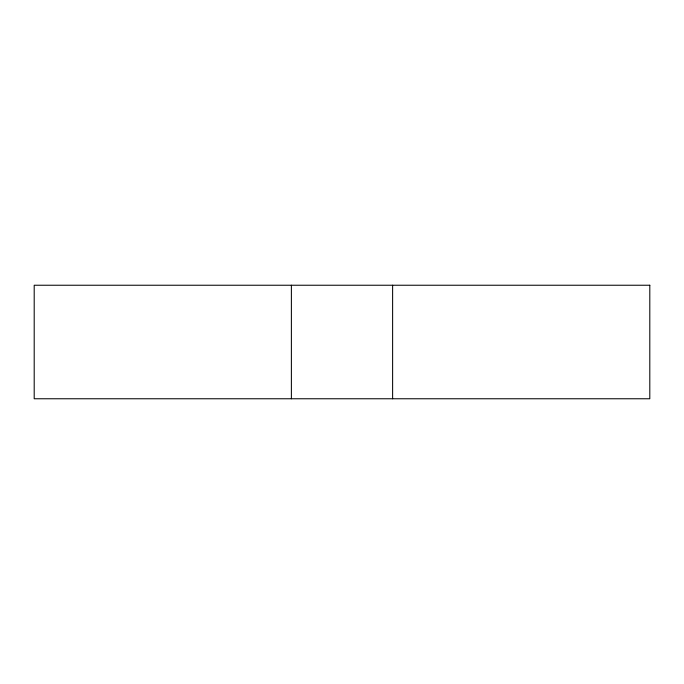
<?xml version="1.0" encoding="UTF-8"?>
<svg xmlns="http://www.w3.org/2000/svg" width="684" height="684" viewBox="0 0 684 684"><rect width="100%" height="100%" fill="white"/><g stroke="black" fill="none" stroke-linecap="round" stroke-linejoin="round"><path stroke-width="1.03" d="M392.616 285.237L392.616 398.763M291.384 285.237L291.384 398.763M649.8 285.237L34.2 285.237L34.2 398.763L649.8 398.763L649.8 285.237"/></g></svg>
